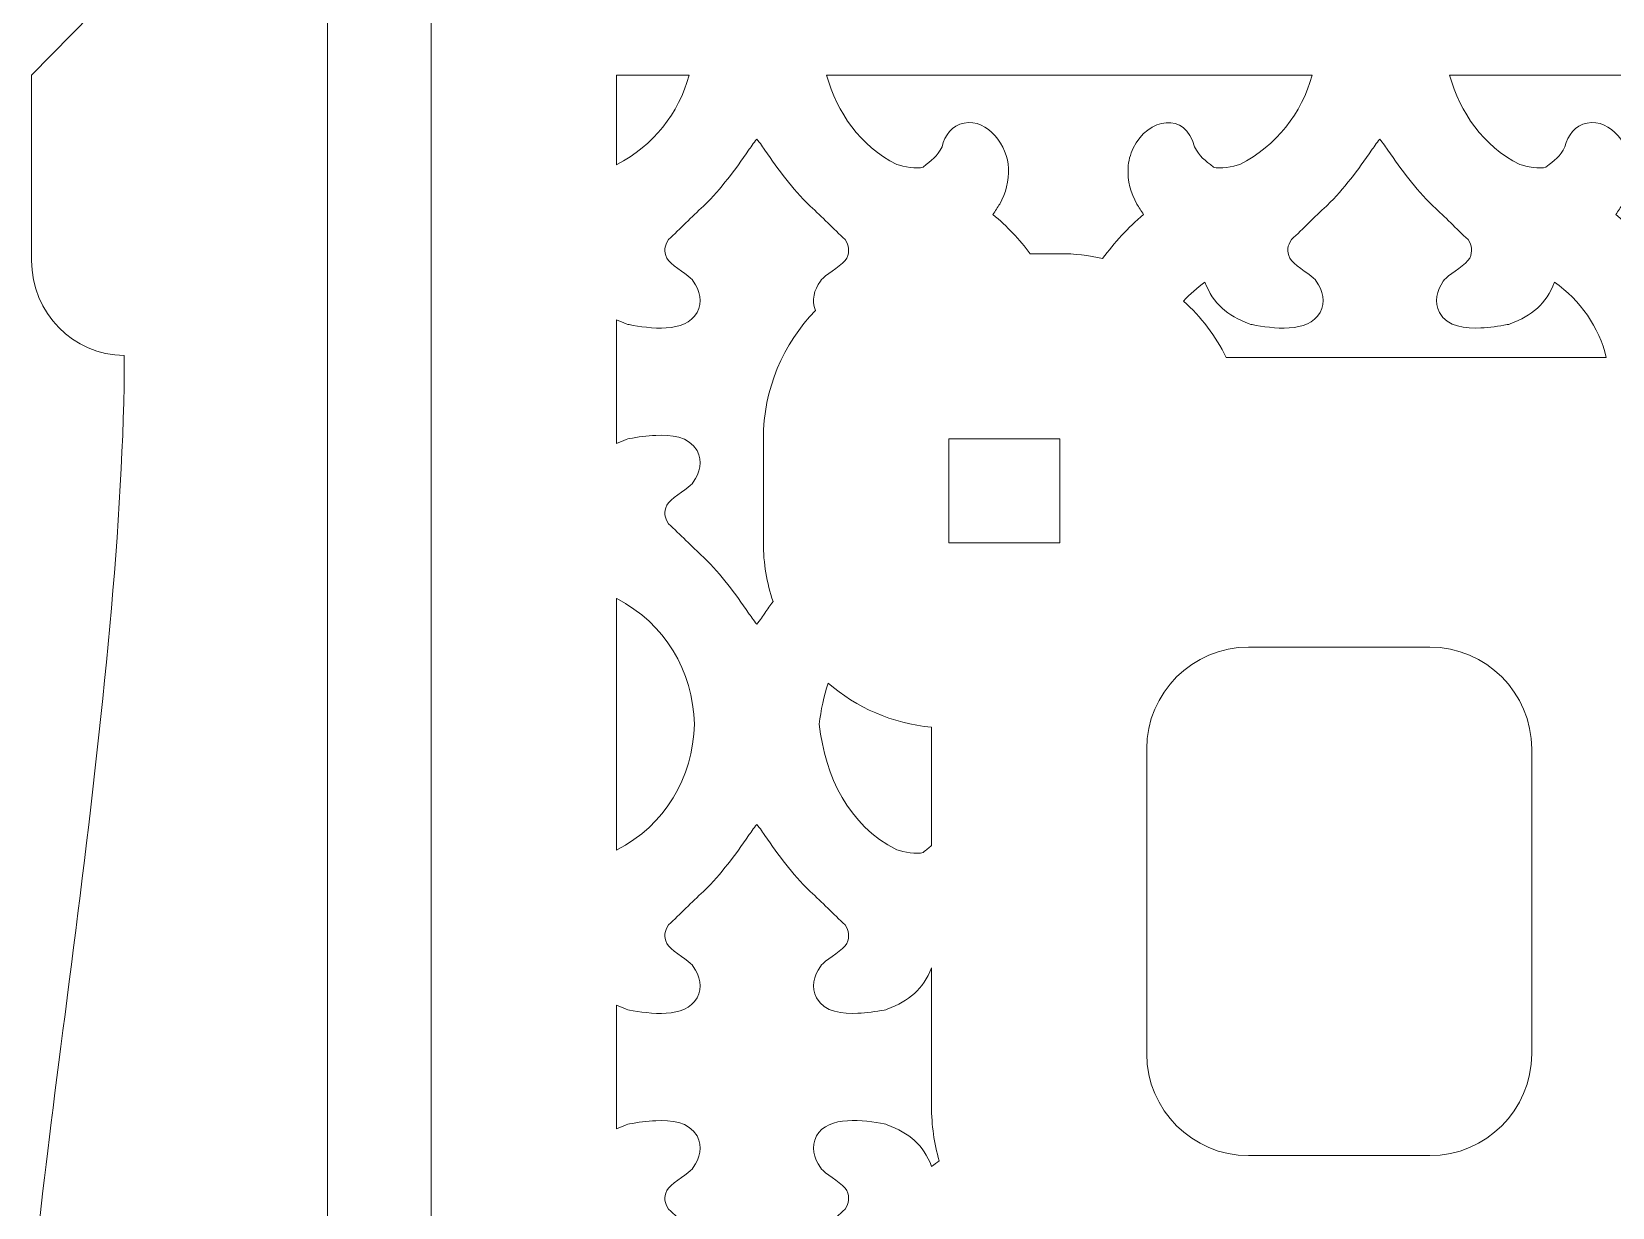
# Model space of a CAD drawing. Header units: centimetres. Extents: x -44 to 44, y -59 to 59.
# Drawn here: x -44.41 to -35.27, y -12.02 to -5.23 of the extents above; entities that cross this region are included whole.
import ezdxf

# ---------------------------------------------------------------- set-up
doc = ezdxf.new("R2010")
doc.units = ezdxf.units.CM
doc.header["$MEASUREMENT"] = 0
doc.layers.add('layer 1', color=7, linetype='Continuous')

msp = doc.modelspace()

# ---------------------------------------------------------------- linework, layer by layer
at = {"layer": 'layer 1', "color": 250, "lineweight": 9}
for points, knots in [([(-16.12309, -21.549), (-16.12309, -21.549), (-15.47685, -21.54941), (-15.47685, -21.54941), (-15.47685, -21.54941), (-15.47685, -21.54941), (-14.94831, -21.54941), (-14.94831, -21.54941), (-14.94831, -21.54941), (-14.94831, -21.54941), (-14.4126, -21.54941), (-14.4126, -21.54941), (-14.4126, -21.54941), (-14.4126, -21.54941), (-14.4126, -20.47798), (-14.4126, -20.47798), (-14.4126, -20.47798), (-14.4126, -20.17528), (-14.65245, -19.9299), (-14.94831, -19.9299), (-14.94831, -19.9299), (-14.94831, -18.03568), (-14.4126, -15.09626), (-14.4126, -14.30505), (-14.4126, -14.30505), (-14.4126, -14.30505), (-14.4126, -12.72236), (-14.4126, -12.72236), (-14.4126, -12.72236), (-14.4126, -11.93115), (-14.94831, -8.99173), (-14.94831, -7.09751), (-14.94831, -7.09751), (-14.65245, -7.09751), (-14.4126, -6.85213), (-14.4126, -6.54943), (-14.4126, -6.54943), (-14.4126, -6.54943), (-14.4126, -5.478), (-14.4126, -5.478), (-14.4126, -5.478), (-14.4126, -5.478), (-15.46206, -4.40655), (-15.46206, -4.40655), (-15.46206, -4.40655), (-15.46206, -4.40655), (-16.12309, -4.40655), (-16.12309, -4.40655), (-16.12309, -4.40655), (-16.12309, -4.40655), (-16.12309, -12.59229), (-16.12309, -12.59229), (-16.12309, -12.59229), (-16.12309, -12.59229), (-16.72309, -12.59229), (-16.72309, -12.59229), (-16.72309, -12.59229), (-16.72309, -12.59229), (-16.72309, -4.40655), (-16.72309, -4.40655), (-16.72309, -4.40655), (-16.72309, -4.40655), (-42.09452, -4.40655), (-42.09452, -4.40655), (-42.09452, -4.40655), (-42.09452, -4.40655), (-42.09452, -12.59229), (-42.09452, -12.59229), (-42.09452, -12.59229), (-42.09452, -12.59229), (-42.69452, -12.59229), (-42.69452, -12.59229), (-42.69452, -12.59229), (-42.69452, -12.59229), (-42.69452, -4.40655), (-42.69452, -4.40655), (-42.69452, -4.40655), (-42.69452, -4.40655), (-43.35555, -4.40655), (-43.35555, -4.40655), (-43.35555, -4.40655), (-43.35555, -4.40655), (-44.40501, -5.478), (-44.40501, -5.478), (-44.40501, -5.478), (-44.40501, -5.478), (-44.40501, -6.54943), (-44.40501, -6.54943), (-44.40501, -6.54943), (-44.40501, -6.85213), (-44.16516, -7.09751), (-43.8693, -7.09751), (-43.8693, -7.09751), (-43.8693, -8.99173), (-44.40501, -11.93115), (-44.40501, -12.72236), (-44.40501, -12.72236), (-44.40501, -12.72236), (-44.40501, -14.30505), (-44.40501, -14.30505), (-44.40501, -14.30505), (-44.40501, -15.09626), (-43.8693, -18.03568), (-43.8693, -19.9299), (-43.8693, -19.9299), (-44.16516, -19.9299), (-44.40501, -20.17528), (-44.40501, -20.47798), (-44.40501, -20.47798), (-44.40501, -20.47798), (-44.40501, -21.54941), (-44.40501, -21.54941), (-44.40501, -21.54941), (-44.40501, -21.54941), (-43.8693, -21.54941), (-43.8693, -21.54941), (-43.8693, -21.54941), (-43.8693, -21.54941), (-43.34076, -21.54941), (-43.34076, -21.54941), (-43.34076, -21.54941), (-43.34076, -21.54941), (-42.69452, -21.549), (-42.69452, -21.549), (-42.69452, -21.549), (-42.69452, -21.549), (-16.12309, -21.549), (-16.12309, -21.549)], [0, 0, 0, 0, 0.030303, 0.030303, 0.030303, 0.030303, 0.0606061, 0.0606061, 0.0606061, 0.0606061, 0.0909091, 0.0909091, 0.0909091, 0.0909091, 0.1212121, 0.1212121, 0.1212121, 0.1212121, 0.1515152, 0.1515152, 0.1515152, 0.1515152, 0.1818182, 0.1818182, 0.1818182, 0.1818182, 0.2121212, 0.2121212, 0.2121212, 0.2121212, 0.2424242, 0.2424242, 0.2424242, 0.2424242, 0.2727273, 0.2727273, 0.2727273, 0.2727273, 0.3030303, 0.3030303, 0.3030303, 0.3030303, 0.3333333, 0.3333333, 0.3333333, 0.3333333, 0.3636364, 0.3636364, 0.3636364, 0.3636364, 0.3939394, 0.3939394, 0.3939394, 0.3939394, 0.4242424, 0.4242424, 0.4242424, 0.4242424, 0.4545455, 0.4545455, 0.4545455, 0.4545455, 0.4848485, 0.4848485, 0.4848485, 0.4848485, 0.5151515, 0.5151515, 0.5151515, 0.5151515, 0.5454545, 0.5454545, 0.5454545, 0.5454545, 0.5757576, 0.5757576, 0.5757576, 0.5757576, 0.6060606, 0.6060606, 0.6060606, 0.6060606, 0.6363636, 0.6363636, 0.6363636, 0.6363636, 0.6666667, 0.6666667, 0.6666667, 0.6666667, 0.6969697, 0.6969697, 0.6969697, 0.6969697, 0.7272727, 0.7272727, 0.7272727, 0.7272727, 0.7575758, 0.7575758, 0.7575758, 0.7575758, 0.7878788, 0.7878788, 0.7878788, 0.7878788, 0.8181818, 0.8181818, 0.8181818, 0.8181818, 0.8484848, 0.8484848, 0.8484848, 0.8484848, 0.8787879, 0.8787879, 0.8787879, 0.8787879, 0.9090909, 0.9090909, 0.9090909, 0.9090909, 0.9393939, 0.9393939, 0.9393939, 0.9393939, 1, 1, 1, 1]), ([(-40.60403, -5.47798), (-40.60403, -5.47798), (-41.02309, -5.47798), (-41.02309, -5.47798), (-41.02309, -5.47798), (-41.02309, -5.47798), (-41.02309, -5.99488), (-41.02309, -5.99488), (-41.02309, -5.99488), (-41.02309, -5.99488), (-41.02155, -5.99447), (-41.02155, -5.99447), (-41.02155, -5.99447), (-40.80883, -5.88403), (-40.66427, -5.69831), (-40.60403, -5.47798)], [0, 0, 0, 0, 0.2, 0.2, 0.2, 0.2, 0.4, 0.4, 0.4, 0.4, 0.6, 0.6, 0.6, 0.6, 1, 1, 1, 1]), ([(-37.00273, -5.47798), (-37.00273, -5.47798), (-39.80961, -5.47798), (-39.80961, -5.47798), (-39.80961, -5.47798), (-39.74565, -5.69571), (-39.61907, -5.88251), (-39.40384, -5.99447), (-39.40384, -5.99447), (-39.36566, -6.00489), (-39.28699, -6.0225), (-39.25166, -6.00881), (-39.25166, -6.00881), (-39.20141, -5.96916), (-39.17093, -5.94894), (-39.14198, -5.89146), (-39.14198, -5.89146), (-39.12514, -5.82587), (-39.08486, -5.76831), (-39.01373, -5.75413), (-39.01373, -5.75413), (-38.8758, -5.72659), (-38.76096, -5.89003), (-38.75816, -6.01502), (-38.75816, -6.01502), (-38.75346, -6.0894), (-38.77303, -6.15754), (-38.80864, -6.22241), (-38.80864, -6.22241), (-38.81944, -6.24206), (-38.83425, -6.26269), (-38.8476, -6.28294), (-38.8476, -6.28294), (-38.76602, -6.35147), (-38.69419, -6.42733), (-38.63164, -6.50953), (-38.63164, -6.50953), (-38.63164, -6.50953), (-38.46045, -6.50953), (-38.46045, -6.50953), (-38.46045, -6.50953), (-38.37561, -6.50953), (-38.29303, -6.51949), (-38.21378, -6.53829), (-38.21378, -6.53829), (-38.14639, -6.44492), (-38.06749, -6.35936), (-37.97648, -6.2829), (-37.97648, -6.2829), (-37.98975, -6.26284), (-38.00462, -6.24212), (-38.01546, -6.22241), (-38.01546, -6.22241), (-38.05106, -6.15756), (-38.07062, -6.08944), (-38.06595, -6.01513), (-38.06595, -6.01513), (-38.06513, -5.97491), (-38.05393, -5.93496), (-38.03633, -5.89896), (-38.03633, -5.89896), (-37.95083, -5.72385), (-37.73363, -5.68461), (-37.68201, -5.89166), (-37.68201, -5.89166), (-37.65311, -5.94898), (-37.62263, -5.96923), (-37.57245, -6.00879), (-37.57245, -6.00879), (-37.53709, -6.0225), (-37.45845, -6.00489), (-37.42024, -5.99447), (-37.42024, -5.99447), (-37.20754, -5.88403), (-37.06296, -5.69831), (-37.00273, -5.47798)], [0, 0, 0, 0, 0.05, 0.05, 0.05, 0.05, 0.1, 0.1, 0.1, 0.1, 0.15, 0.15, 0.15, 0.15, 0.2, 0.2, 0.2, 0.2, 0.25, 0.25, 0.25, 0.25, 0.3, 0.3, 0.3, 0.3, 0.35, 0.35, 0.35, 0.35, 0.4, 0.4, 0.4, 0.4, 0.45, 0.45, 0.45, 0.45, 0.5, 0.5, 0.5, 0.5, 0.55, 0.55, 0.55, 0.55, 0.6, 0.6, 0.6, 0.6, 0.65, 0.65, 0.65, 0.65, 0.7, 0.7, 0.7, 0.7, 0.75, 0.75, 0.75, 0.75, 0.8, 0.8, 0.8, 0.8, 0.85, 0.85, 0.85, 0.85, 0.9, 0.9, 0.9, 0.9, 1, 1, 1, 1]), ([(-33.40142, -5.47798), (-33.40142, -5.47798), (-36.20831, -5.47798), (-36.20831, -5.47798), (-36.20831, -5.47798), (-36.14434, -5.69571), (-36.01778, -5.88251), (-35.80253, -5.99447), (-35.80253, -5.99447), (-35.76435, -6.00489), (-35.68571, -6.0225), (-35.65037, -6.00881), (-35.65037, -6.00881), (-35.6001, -5.96916), (-35.56963, -5.94894), (-35.54068, -5.89146), (-35.54068, -5.89146), (-35.52383, -5.82587), (-35.48355, -5.76831), (-35.41243, -5.75413), (-35.41243, -5.75413), (-35.27449, -5.72659), (-35.15968, -5.89003), (-35.15685, -6.01502), (-35.15685, -6.01502), (-35.15216, -6.08938), (-35.17172, -6.15754), (-35.20733, -6.22241), (-35.20733, -6.22241), (-35.21813, -6.24208), (-35.23294, -6.26271), (-35.24627, -6.28294), (-35.24627, -6.28294), (-35.04283, -6.45386), (-34.89996, -6.67026), (-34.81076, -6.9174), (-34.81076, -6.9174), (-34.72153, -6.67024), (-34.57864, -6.45381), (-34.37518, -6.2829), (-34.37518, -6.2829), (-34.38844, -6.26282), (-34.40329, -6.24212), (-34.41413, -6.22241), (-34.41413, -6.22241), (-34.44975, -6.15759), (-34.46931, -6.08946), (-34.46466, -6.01513), (-34.46466, -6.01513), (-34.46385, -5.97491), (-34.45264, -5.93496), (-34.43505, -5.89894), (-34.43505, -5.89894), (-34.34955, -5.72385), (-34.13235, -5.68461), (-34.08071, -5.89166), (-34.08071, -5.89166), (-34.0518, -5.94898), (-34.02135, -5.96921), (-33.97114, -6.00879), (-33.97114, -6.00879), (-33.93578, -6.0225), (-33.85714, -6.00489), (-33.81893, -5.99447), (-33.81893, -5.99447), (-33.60623, -5.88403), (-33.46166, -5.69831), (-33.40142, -5.47798)], [0, 0, 0, 0, 0.0555556, 0.0555556, 0.0555556, 0.0555556, 0.1111111, 0.1111111, 0.1111111, 0.1111111, 0.1666667, 0.1666667, 0.1666667, 0.1666667, 0.2222222, 0.2222222, 0.2222222, 0.2222222, 0.2777778, 0.2777778, 0.2777778, 0.2777778, 0.3333333, 0.3333333, 0.3333333, 0.3333333, 0.3888889, 0.3888889, 0.3888889, 0.3888889, 0.4444444, 0.4444444, 0.4444444, 0.4444444, 0.5, 0.5, 0.5, 0.5, 0.5555556, 0.5555556, 0.5555556, 0.5555556, 0.6111111, 0.6111111, 0.6111111, 0.6111111, 0.6666667, 0.6666667, 0.6666667, 0.6666667, 0.7222222, 0.7222222, 0.7222222, 0.7222222, 0.7777778, 0.7777778, 0.7777778, 0.7777778, 0.8333333, 0.8333333, 0.8333333, 0.8333333, 0.8888889, 0.8888889, 0.8888889, 0.8888889, 1, 1, 1, 1]), ([(-41.02309, -6.8913), (-41.02309, -6.8913), (-41.02309, -7.60776), (-41.02309, -7.60776), (-41.02309, -7.60776), (-41.00546, -7.59924), (-40.98677, -7.59135), (-40.96697, -7.58391), (-40.96697, -7.58391), (-40.96697, -7.58391), (-40.95851, -7.58072), (-40.95851, -7.58072), (-40.95851, -7.58072), (-40.95851, -7.58072), (-40.94961, -7.57903), (-40.94961, -7.57903), (-40.94961, -7.57903), (-40.89981, -7.56941), (-40.8471, -7.56264), (-40.79651, -7.56032), (-40.79651, -7.56032), (-40.71137, -7.55644), (-40.60433, -7.56452), (-40.55794, -7.64871), (-40.55794, -7.64871), (-40.52408, -7.71013), (-40.54243, -7.77626), (-40.58003, -7.83049), (-40.58003, -7.83049), (-40.58003, -7.83049), (-40.58698, -7.84052), (-40.58698, -7.84052), (-40.58698, -7.84052), (-40.58698, -7.84052), (-40.59602, -7.84873), (-40.59602, -7.84873), (-40.59602, -7.84873), (-40.6296, -7.87926), (-40.71289, -7.92692), (-40.73312, -7.96436), (-40.73312, -7.96436), (-40.74994, -8.00469), (-40.74711, -8.03608), (-40.7235, -8.07139), (-40.7235, -8.07139), (-40.65416, -8.13386), (-40.59131, -8.20209), (-40.52147, -8.26389), (-40.52147, -8.26389), (-40.52147, -8.26389), (-40.51907, -8.26601), (-40.51907, -8.26601), (-40.51907, -8.26601), (-40.51907, -8.26601), (-40.5168, -8.26828), (-40.5168, -8.26828), (-40.5168, -8.26828), (-40.41791, -8.36698), (-40.33871, -8.47337), (-40.25983, -8.58797), (-40.25983, -8.58797), (-40.25143, -8.60014), (-40.23026, -8.63124), (-40.21271, -8.65194), (-40.21271, -8.65194), (-40.19513, -8.63124), (-40.17396, -8.60014), (-40.16556, -8.58797), (-40.16556, -8.58797), (-40.15011, -8.56551), (-40.13464, -8.54342), (-40.11902, -8.52159), (-40.11902, -8.52159), (-40.15513, -8.41451), (-40.17473, -8.29991), (-40.17473, -8.18096), (-40.17473, -8.18096), (-40.17473, -8.18096), (-40.17473, -7.58096), (-40.17473, -7.58096), (-40.17473, -7.58096), (-40.17473, -7.29276), (-40.0599, -7.03054), (-39.87368, -6.83764), (-39.87368, -6.83764), (-39.89867, -6.77989), (-39.88035, -6.71908), (-39.84536, -6.66857), (-39.84536, -6.66857), (-39.84536, -6.66857), (-39.83839, -6.65854), (-39.83839, -6.65854), (-39.83839, -6.65854), (-39.83839, -6.65854), (-39.82935, -6.65031), (-39.82935, -6.65031), (-39.82935, -6.65031), (-39.79575, -6.61978), (-39.71252, -6.57216), (-39.69231, -6.53473), (-39.69231, -6.53473), (-39.67547, -6.49438), (-39.67826, -6.46299), (-39.70189, -6.42769), (-39.70189, -6.42769), (-39.77123, -6.36521), (-39.83411, -6.29698), (-39.90392, -6.23518), (-39.90392, -6.23518), (-39.90392, -6.23518), (-39.90632, -6.23306), (-39.90632, -6.23306), (-39.90632, -6.23306), (-39.90632, -6.23306), (-39.90859, -6.23081), (-39.90859, -6.23081), (-39.90859, -6.23081), (-40.00751, -6.13209), (-40.08666, -6.02571), (-40.16556, -5.91109), (-40.16556, -5.91109), (-40.17396, -5.89892), (-40.19513, -5.86783), (-40.21271, -5.84713), (-40.21271, -5.84713), (-40.23026, -5.86783), (-40.25143, -5.89892), (-40.25983, -5.91109), (-40.25983, -5.91109), (-40.33871, -6.02569), (-40.41791, -6.13209), (-40.5168, -6.23079), (-40.5168, -6.23079), (-40.5168, -6.23079), (-40.51907, -6.23306), (-40.51907, -6.23306), (-40.51907, -6.23306), (-40.51907, -6.23306), (-40.52147, -6.23518), (-40.52147, -6.23518), (-40.52147, -6.23518), (-40.59131, -6.29698), (-40.65416, -6.36521), (-40.7235, -6.42767), (-40.7235, -6.42767), (-40.74711, -6.46299), (-40.74994, -6.49438), (-40.7331, -6.53473), (-40.7331, -6.53473), (-40.71289, -6.57216), (-40.62962, -6.61978), (-40.59602, -6.65031), (-40.59602, -6.65031), (-40.59602, -6.65031), (-40.58698, -6.65852), (-40.58698, -6.65852), (-40.58698, -6.65852), (-40.58698, -6.65852), (-40.58001, -6.66857), (-40.58001, -6.66857), (-40.58001, -6.66857), (-40.54243, -6.72281), (-40.52408, -6.78896), (-40.55794, -6.85037), (-40.55794, -6.85037), (-40.62476, -6.97155), (-40.83576, -6.94202), (-40.94961, -6.92004), (-40.94961, -6.92004), (-40.94961, -6.92004), (-40.95851, -6.91834), (-40.95851, -6.91834), (-40.95851, -6.91834), (-40.95851, -6.91834), (-40.96697, -6.91515), (-40.96697, -6.91515), (-40.96697, -6.91515), (-40.98677, -6.90771), (-41.00546, -6.89983), (-41.02309, -6.8913)], [0, 0, 0, 0, 0.0217391, 0.0217391, 0.0217391, 0.0217391, 0.0434783, 0.0434783, 0.0434783, 0.0434783, 0.0652174, 0.0652174, 0.0652174, 0.0652174, 0.0869565, 0.0869565, 0.0869565, 0.0869565, 0.1086957, 0.1086957, 0.1086957, 0.1086957, 0.1304348, 0.1304348, 0.1304348, 0.1304348, 0.1521739, 0.1521739, 0.1521739, 0.1521739, 0.173913, 0.173913, 0.173913, 0.173913, 0.1956522, 0.1956522, 0.1956522, 0.1956522, 0.2173913, 0.2173913, 0.2173913, 0.2173913, 0.2391304, 0.2391304, 0.2391304, 0.2391304, 0.2608696, 0.2608696, 0.2608696, 0.2608696, 0.2826087, 0.2826087, 0.2826087, 0.2826087, 0.3043478, 0.3043478, 0.3043478, 0.3043478, 0.326087, 0.326087, 0.326087, 0.326087, 0.3478261, 0.3478261, 0.3478261, 0.3478261, 0.3695652, 0.3695652, 0.3695652, 0.3695652, 0.3913043, 0.3913043, 0.3913043, 0.3913043, 0.4130435, 0.4130435, 0.4130435, 0.4130435, 0.4347826, 0.4347826, 0.4347826, 0.4347826, 0.4565217, 0.4565217, 0.4565217, 0.4565217, 0.4782609, 0.4782609, 0.4782609, 0.4782609, 0.5, 0.5, 0.5, 0.5, 0.5217391, 0.5217391, 0.5217391, 0.5217391, 0.5434783, 0.5434783, 0.5434783, 0.5434783, 0.5652174, 0.5652174, 0.5652174, 0.5652174, 0.5869565, 0.5869565, 0.5869565, 0.5869565, 0.6086957, 0.6086957, 0.6086957, 0.6086957, 0.6304348, 0.6304348, 0.6304348, 0.6304348, 0.6521739, 0.6521739, 0.6521739, 0.6521739, 0.673913, 0.673913, 0.673913, 0.673913, 0.6956522, 0.6956522, 0.6956522, 0.6956522, 0.7173913, 0.7173913, 0.7173913, 0.7173913, 0.7391304, 0.7391304, 0.7391304, 0.7391304, 0.7608696, 0.7608696, 0.7608696, 0.7608696, 0.7826087, 0.7826087, 0.7826087, 0.7826087, 0.8043478, 0.8043478, 0.8043478, 0.8043478, 0.826087, 0.826087, 0.826087, 0.826087, 0.8478261, 0.8478261, 0.8478261, 0.8478261, 0.8695652, 0.8695652, 0.8695652, 0.8695652, 0.8913043, 0.8913043, 0.8913043, 0.8913043, 0.9130435, 0.9130435, 0.9130435, 0.9130435, 0.9347826, 0.9347826, 0.9347826, 0.9347826, 0.9565217, 0.9565217, 0.9565217, 0.9565217, 1, 1, 1, 1]), ([(-37.74615, -6.78354), (-37.64415, -6.87495), (-37.55972, -6.98563), (-37.49856, -7.10976), (-37.49856, -7.10976), (-36.8292, -7.11075), (-36.15983, -7.10953), (-35.49049, -7.10953), (-35.49049, -7.10953), (-35.49049, -7.10953), (-35.30201, -7.10955), (-35.30201, -7.10955), (-35.30201, -7.10955), (-35.34244, -6.93384), (-35.45288, -6.77966), (-35.60059, -6.67393), (-35.60059, -6.67393), (-35.64943, -6.80098), (-35.73066, -6.86771), (-35.85713, -6.91515), (-35.85713, -6.91515), (-35.85713, -6.91515), (-35.8656, -6.91834), (-35.8656, -6.91834), (-35.8656, -6.91834), (-35.8656, -6.91834), (-35.87449, -6.92004), (-35.87449, -6.92004), (-35.87449, -6.92004), (-35.92429, -6.92966), (-35.97701, -6.93643), (-36.0276, -6.93874), (-36.0276, -6.93874), (-36.11273, -6.94262), (-36.21975, -6.93456), (-36.26616, -6.85037), (-36.26616, -6.85037), (-36.30002, -6.78896), (-36.28168, -6.72281), (-36.24409, -6.66857), (-36.24409, -6.66857), (-36.24409, -6.66857), (-36.23713, -6.65852), (-36.23713, -6.65852), (-36.23713, -6.65852), (-36.23713, -6.65852), (-36.22808, -6.65031), (-36.22808, -6.65031), (-36.22808, -6.65031), (-36.19448, -6.61978), (-36.11121, -6.57216), (-36.09101, -6.53473), (-36.09101, -6.53473), (-36.07416, -6.49438), (-36.07697, -6.46299), (-36.10061, -6.42767), (-36.10061, -6.42767), (-36.16993, -6.36521), (-36.23282, -6.29698), (-36.30266, -6.23518), (-36.30266, -6.23518), (-36.30266, -6.23518), (-36.30506, -6.23306), (-36.30506, -6.23306), (-36.30506, -6.23306), (-36.30506, -6.23306), (-36.30733, -6.23079), (-36.30733, -6.23079), (-36.30733, -6.23079), (-36.40624, -6.13209), (-36.4854, -6.02569), (-36.56428, -5.91109), (-36.56428, -5.91109), (-36.57268, -5.89892), (-36.59385, -5.86783), (-36.6114, -5.84713), (-36.6114, -5.84713), (-36.62897, -5.86783), (-36.65014, -5.89892), (-36.65854, -5.91109), (-36.65854, -5.91109), (-36.73742, -6.02569), (-36.81658, -6.13209), (-36.91549, -6.23079), (-36.91549, -6.23079), (-36.91549, -6.23079), (-36.91776, -6.23306), (-36.91776, -6.23306), (-36.91776, -6.23306), (-36.91776, -6.23306), (-36.92016, -6.23518), (-36.92016, -6.23518), (-36.92016, -6.23518), (-36.99, -6.29698), (-37.05287, -6.36523), (-37.12219, -6.42769), (-37.12219, -6.42769), (-37.14585, -6.46301), (-37.14863, -6.49438), (-37.13179, -6.53473), (-37.13179, -6.53473), (-37.11158, -6.57216), (-37.02831, -6.61978), (-36.99473, -6.65031), (-36.99473, -6.65031), (-36.99473, -6.65031), (-36.98569, -6.65854), (-36.98569, -6.65854), (-36.98569, -6.65854), (-36.98569, -6.65854), (-36.97873, -6.66857), (-36.97873, -6.66857), (-36.97873, -6.66857), (-36.94114, -6.72281), (-36.9228, -6.78896), (-36.95666, -6.85037), (-36.95666, -6.85037), (-37.02347, -6.97155), (-37.23448, -6.942), (-37.34833, -6.92006), (-37.34833, -6.92006), (-37.34833, -6.92006), (-37.3572, -6.91834), (-37.3572, -6.91834), (-37.3572, -6.91834), (-37.3572, -6.91834), (-37.36568, -6.91515), (-37.36568, -6.91515), (-37.36568, -6.91515), (-37.49213, -6.86769), (-37.57337, -6.80098), (-37.62221, -6.67395), (-37.62221, -6.67395), (-37.66731, -6.70622), (-37.70893, -6.74304), (-37.74615, -6.78354)], [0, 0, 0, 0, 0.0285714, 0.0285714, 0.0285714, 0.0285714, 0.0571429, 0.0571429, 0.0571429, 0.0571429, 0.0857143, 0.0857143, 0.0857143, 0.0857143, 0.1142857, 0.1142857, 0.1142857, 0.1142857, 0.1428571, 0.1428571, 0.1428571, 0.1428571, 0.1714286, 0.1714286, 0.1714286, 0.1714286, 0.2, 0.2, 0.2, 0.2, 0.2285714, 0.2285714, 0.2285714, 0.2285714, 0.2571429, 0.2571429, 0.2571429, 0.2571429, 0.2857143, 0.2857143, 0.2857143, 0.2857143, 0.3142857, 0.3142857, 0.3142857, 0.3142857, 0.3428571, 0.3428571, 0.3428571, 0.3428571, 0.3714286, 0.3714286, 0.3714286, 0.3714286, 0.4, 0.4, 0.4, 0.4, 0.4285714, 0.4285714, 0.4285714, 0.4285714, 0.4571429, 0.4571429, 0.4571429, 0.4571429, 0.4857143, 0.4857143, 0.4857143, 0.4857143, 0.5142857, 0.5142857, 0.5142857, 0.5142857, 0.5428571, 0.5428571, 0.5428571, 0.5428571, 0.5714286, 0.5714286, 0.5714286, 0.5714286, 0.6, 0.6, 0.6, 0.6, 0.6285714, 0.6285714, 0.6285714, 0.6285714, 0.6571429, 0.6571429, 0.6571429, 0.6571429, 0.6857143, 0.6857143, 0.6857143, 0.6857143, 0.7142857, 0.7142857, 0.7142857, 0.7142857, 0.7428571, 0.7428571, 0.7428571, 0.7428571, 0.7714286, 0.7714286, 0.7714286, 0.7714286, 0.8, 0.8, 0.8, 0.8, 0.8285714, 0.8285714, 0.8285714, 0.8285714, 0.8571429, 0.8571429, 0.8571429, 0.8571429, 0.8857143, 0.8857143, 0.8857143, 0.8857143, 0.9142857, 0.9142857, 0.9142857, 0.9142857, 0.9428571, 0.9428571, 0.9428571, 0.9428571, 1, 1, 1, 1]), ([(-39.10331, -7.58096), (-39.10331, -7.58096), (-38.46045, -7.58096), (-38.46045, -7.58096), (-38.46045, -7.58096), (-38.46045, -7.58096), (-38.46045, -8.18096), (-38.46045, -8.18096), (-38.46045, -8.18096), (-38.46045, -8.18096), (-39.10331, -8.18096), (-39.10331, -8.18096), (-39.10331, -8.18096), (-39.10331, -8.18096), (-39.10331, -7.58096), (-39.10331, -7.58096)], [0, 0, 0, 0, 0.2, 0.2, 0.2, 0.2, 0.4, 0.4, 0.4, 0.4, 0.6, 0.6, 0.6, 0.6, 1, 1, 1, 1]), ([(-41.02309, -8.50416), (-41.02309, -8.50416), (-41.02309, -9.95814), (-41.02309, -9.95814), (-41.02309, -9.95814), (-41.02309, -9.95814), (-41.02155, -9.95773), (-41.02155, -9.95773), (-41.02155, -9.95773), (-40.74396, -9.8136), (-40.58241, -9.54129), (-40.5729, -9.23115), (-40.5729, -9.23115), (-40.58241, -8.92101), (-40.74396, -8.6487), (-41.02155, -8.50457), (-41.02155, -8.50457), (-41.02155, -8.50457), (-41.02309, -8.50416), (-41.02309, -8.50416)], [0, 0, 0, 0, 0.1666667, 0.1666667, 0.1666667, 0.1666667, 0.3333333, 0.3333333, 0.3333333, 0.3333333, 0.5, 0.5, 0.5, 0.5, 0.6666667, 0.6666667, 0.6666667, 0.6666667, 1, 1, 1, 1]), ([(-37.37038, -11.72541), (-36.96469, -11.72541), (-36.32126, -11.72541), (-36.32126, -11.72541), (-36.32126, -11.72541), (-36.32126, -11.72541), (-36.32126, -11.72541), (-36.32126, -11.72541), (-36.32126, -11.72541), (-35.99777, -11.72541), (-35.73308, -11.46073), (-35.73308, -11.13726), (-35.73308, -11.13726), (-35.73308, -11.13726), (-35.73308, -11.13726), (-35.73308, -11.13726), (-35.73308, -11.13726), (-35.73308, -11.13726), (-35.73308, -9.37281), (-35.73308, -9.37281), (-35.73308, -9.37281), (-35.73308, -9.37281), (-35.73308, -9.37281), (-35.73308, -9.37281), (-35.73308, -9.37281), (-35.73308, -9.04935), (-35.99777, -8.78469), (-36.32126, -8.78469), (-36.32126, -8.78469), (-36.32126, -8.78469), (-36.96469, -8.78469), (-37.3704, -8.78469), (-37.3704, -8.78469), (-37.3704, -8.78469), (-37.3704, -8.78469), (-37.3704, -8.78469), (-37.3704, -8.78469), (-37.69386, -8.78469), (-37.95853, -9.04935), (-37.95853, -9.37281), (-37.95853, -9.37281), (-37.95853, -9.37281), (-37.95853, -9.37281), (-37.95853, -9.37281), (-37.95853, -9.37281), (-37.95853, -9.37281), (-37.95853, -11.13726), (-37.95853, -11.13726), (-37.95853, -11.13726), (-37.95853, -11.13726), (-37.95853, -11.13726), (-37.95853, -11.13726), (-37.95853, -11.13726), (-37.95853, -11.46073), (-37.69386, -11.72541), (-37.37038, -11.72541)], [0, 0, 0, 0, 0.0666667, 0.0666667, 0.0666667, 0.0666667, 0.1333333, 0.1333333, 0.1333333, 0.1333333, 0.2, 0.2, 0.2, 0.2, 0.2666667, 0.2666667, 0.2666667, 0.2666667, 0.3333333, 0.3333333, 0.3333333, 0.3333333, 0.4, 0.4, 0.4, 0.4, 0.4666667, 0.4666667, 0.4666667, 0.4666667, 0.5333333, 0.5333333, 0.5333333, 0.5333333, 0.6, 0.6, 0.6, 0.6, 0.6666667, 0.6666667, 0.6666667, 0.6666667, 0.7333333, 0.7333333, 0.7333333, 0.7333333, 0.8, 0.8, 0.8, 0.8, 0.8666667, 0.8666667, 0.8666667, 0.8666667, 1, 1, 1, 1]), ([(-39.20254, -9.93268), (-39.20254, -9.93268), (-39.20254, -9.24782), (-39.20254, -9.24782), (-39.20254, -9.24782), (-39.42981, -9.22678), (-39.63688, -9.13421), (-39.80096, -8.99297), (-39.80096, -8.99297), (-39.82549, -9.06891), (-39.84208, -9.14895), (-39.85183, -9.23115), (-39.85183, -9.23115), (-39.81563, -9.53597), (-39.68578, -9.81107), (-39.40384, -9.95773), (-39.40384, -9.95773), (-39.36568, -9.96814), (-39.28695, -9.98576), (-39.2517, -9.97206), (-39.2517, -9.97206), (-39.23284, -9.95721), (-39.21679, -9.94506), (-39.20254, -9.93268)], [0, 0, 0, 0, 0.1428571, 0.1428571, 0.1428571, 0.1428571, 0.2857143, 0.2857143, 0.2857143, 0.2857143, 0.4285714, 0.4285714, 0.4285714, 0.4285714, 0.5714286, 0.5714286, 0.5714286, 0.5714286, 0.7142857, 0.7142857, 0.7142857, 0.7142857, 1, 1, 1, 1]), ([(-41.02309, -10.85456), (-41.02309, -10.85456), (-41.02309, -11.571), (-41.02309, -11.571), (-41.02309, -11.571), (-41.00546, -11.56247), (-40.98677, -11.55459), (-40.96697, -11.54715), (-40.96697, -11.54715), (-40.96697, -11.54715), (-40.95846, -11.54396), (-40.95846, -11.54396), (-40.95846, -11.54396), (-40.95846, -11.54396), (-40.94957, -11.54224), (-40.94957, -11.54224), (-40.94957, -11.54224), (-40.89975, -11.53266), (-40.8471, -11.52587), (-40.79651, -11.52358), (-40.79651, -11.52358), (-40.71135, -11.5197), (-40.60433, -11.52778), (-40.55794, -11.61197), (-40.55794, -11.61197), (-40.52408, -11.67339), (-40.54243, -11.73951), (-40.58003, -11.79375), (-40.58003, -11.79375), (-40.58003, -11.79375), (-40.587, -11.80378), (-40.587, -11.80378), (-40.587, -11.80378), (-40.587, -11.80378), (-40.59602, -11.81199), (-40.59602, -11.81199), (-40.59602, -11.81199), (-40.62962, -11.84252), (-40.71289, -11.89016), (-40.73312, -11.92759), (-40.73312, -11.92759), (-40.74994, -11.96792), (-40.74711, -11.99934), (-40.7235, -12.03465), (-40.7235, -12.03465), (-40.65416, -12.09711), (-40.59128, -12.16534), (-40.52147, -12.22714), (-40.52147, -12.22714), (-40.52147, -12.22714), (-40.51907, -12.22926), (-40.51907, -12.22926), (-40.51907, -12.22926), (-40.51907, -12.22926), (-40.5168, -12.23154), (-40.5168, -12.23154), (-40.5168, -12.23154), (-40.41791, -12.33024), (-40.33871, -12.43661), (-40.25983, -12.55121), (-40.25983, -12.55121), (-40.25143, -12.56338), (-40.23028, -12.59445), (-40.21271, -12.61517), (-40.21271, -12.61517), (-40.19513, -12.59445), (-40.17396, -12.56338), (-40.16556, -12.55119), (-40.16556, -12.55119), (-40.08666, -12.43661), (-40.00751, -12.33021), (-39.90859, -12.23151), (-39.90859, -12.23151), (-39.90859, -12.23151), (-39.90632, -12.22926), (-39.90632, -12.22926), (-39.90632, -12.22926), (-39.90632, -12.22926), (-39.90394, -12.22714), (-39.90394, -12.22714), (-39.90394, -12.22714), (-39.83411, -12.16534), (-39.77123, -12.09711), (-39.70189, -12.03463), (-39.70189, -12.03463), (-39.67826, -11.99934), (-39.67547, -11.96792), (-39.69229, -11.92759), (-39.69229, -11.92759), (-39.71252, -11.89014), (-39.79577, -11.84252), (-39.82935, -11.81199), (-39.82935, -11.81199), (-39.82935, -11.81199), (-39.83839, -11.80378), (-39.83839, -11.80378), (-39.83839, -11.80378), (-39.83839, -11.80378), (-39.84533, -11.79375), (-39.84533, -11.79375), (-39.84533, -11.79375), (-39.88294, -11.73951), (-39.90128, -11.67339), (-39.86743, -11.61195), (-39.86743, -11.61195), (-39.80063, -11.49075), (-39.58967, -11.52036), (-39.47584, -11.54224), (-39.47584, -11.54224), (-39.47584, -11.54224), (-39.46693, -11.54396), (-39.46693, -11.54396), (-39.46693, -11.54396), (-39.46693, -11.54396), (-39.45842, -11.54715), (-39.45842, -11.54715), (-39.45842, -11.54715), (-39.33195, -11.59461), (-39.25073, -11.66134), (-39.2019, -11.78839), (-39.2019, -11.78839), (-39.18688, -11.77766), (-39.17226, -11.76641), (-39.15806, -11.75469), (-39.15806, -11.75469), (-39.18763, -11.65551), (-39.20254, -11.55032), (-39.20254, -11.43951), (-39.20254, -11.43951), (-39.20254, -11.43951), (-39.20254, -10.63884), (-39.20254, -10.63884), (-39.20254, -10.63884), (-39.25142, -10.76479), (-39.33251, -10.83116), (-39.4584, -10.87843), (-39.4584, -10.87843), (-39.4584, -10.87843), (-39.46695, -10.88162), (-39.46695, -10.88162), (-39.46695, -10.88162), (-39.46695, -10.88162), (-39.47591, -10.88336), (-39.47591, -10.88336), (-39.47591, -10.88336), (-39.52573, -10.89289), (-39.57827, -10.89969), (-39.62888, -10.90198), (-39.62888, -10.90198), (-39.71402, -10.90586), (-39.82101, -10.8978), (-39.86743, -10.81361), (-39.86743, -10.81361), (-39.90128, -10.75219), (-39.88294, -10.68604), (-39.84536, -10.63181), (-39.84536, -10.63181), (-39.84536, -10.63181), (-39.83837, -10.62176), (-39.83837, -10.62176), (-39.83837, -10.62176), (-39.83837, -10.62176), (-39.82933, -10.61353), (-39.82933, -10.61353), (-39.82933, -10.61353), (-39.79573, -10.58301), (-39.71254, -10.53542), (-39.69229, -10.49799), (-39.69229, -10.49799), (-39.67547, -10.45764), (-39.67826, -10.42624), (-39.70189, -10.39093), (-39.70189, -10.39093), (-39.77123, -10.32846), (-39.83411, -10.26021), (-39.90392, -10.19841), (-39.90392, -10.19841), (-39.90392, -10.19841), (-39.90632, -10.19629), (-39.90632, -10.19629), (-39.90632, -10.19629), (-39.90632, -10.19629), (-39.90857, -10.19404), (-39.90857, -10.19404), (-39.90857, -10.19404), (-40.00751, -10.09534), (-40.08664, -9.98897), (-40.16556, -9.87437), (-40.16556, -9.87437), (-40.17396, -9.86218), (-40.19513, -9.83111), (-40.21271, -9.81039), (-40.21271, -9.81039), (-40.23028, -9.83111), (-40.25143, -9.86218), (-40.25983, -9.87435), (-40.25983, -9.87435), (-40.33873, -9.98895), (-40.41788, -10.09534), (-40.5168, -10.19404), (-40.5168, -10.19404), (-40.5168, -10.19404), (-40.51907, -10.19629), (-40.51907, -10.19629), (-40.51907, -10.19629), (-40.51907, -10.19629), (-40.52147, -10.19841), (-40.52147, -10.19841), (-40.52147, -10.19841), (-40.59131, -10.26021), (-40.65416, -10.32846), (-40.7235, -10.39091), (-40.7235, -10.39091), (-40.74711, -10.42624), (-40.74994, -10.45764), (-40.73312, -10.49799), (-40.73312, -10.49799), (-40.71287, -10.53542), (-40.62964, -10.58301), (-40.59606, -10.61351), (-40.59606, -10.61351), (-40.59606, -10.61351), (-40.587, -10.62174), (-40.587, -10.62174), (-40.587, -10.62174), (-40.587, -10.62174), (-40.58001, -10.63181), (-40.58001, -10.63181), (-40.58001, -10.63181), (-40.54243, -10.68604), (-40.52408, -10.75217), (-40.55794, -10.81361), (-40.55794, -10.81361), (-40.62478, -10.93483), (-40.83566, -10.90519), (-40.94951, -10.88334), (-40.94951, -10.88334), (-40.94951, -10.88334), (-40.95844, -10.88162), (-40.95844, -10.88162), (-40.95844, -10.88162), (-40.95844, -10.88162), (-40.96697, -10.87843), (-40.96697, -10.87843), (-40.96697, -10.87843), (-40.98677, -10.87099), (-41.00546, -10.86309), (-41.02309, -10.85456)], [0, 0, 0, 0, 0.015873, 0.015873, 0.015873, 0.015873, 0.031746, 0.031746, 0.031746, 0.031746, 0.047619, 0.047619, 0.047619, 0.047619, 0.0634921, 0.0634921, 0.0634921, 0.0634921, 0.0793651, 0.0793651, 0.0793651, 0.0793651, 0.0952381, 0.0952381, 0.0952381, 0.0952381, 0.1111111, 0.1111111, 0.1111111, 0.1111111, 0.1269841, 0.1269841, 0.1269841, 0.1269841, 0.1428571, 0.1428571, 0.1428571, 0.1428571, 0.1587302, 0.1587302, 0.1587302, 0.1587302, 0.1746032, 0.1746032, 0.1746032, 0.1746032, 0.1904762, 0.1904762, 0.1904762, 0.1904762, 0.2063492, 0.2063492, 0.2063492, 0.2063492, 0.2222222, 0.2222222, 0.2222222, 0.2222222, 0.2380952, 0.2380952, 0.2380952, 0.2380952, 0.2539683, 0.2539683, 0.2539683, 0.2539683, 0.2698413, 0.2698413, 0.2698413, 0.2698413, 0.2857143, 0.2857143, 0.2857143, 0.2857143, 0.3015873, 0.3015873, 0.3015873, 0.3015873, 0.3174603, 0.3174603, 0.3174603, 0.3174603, 0.3333333, 0.3333333, 0.3333333, 0.3333333, 0.3492063, 0.3492063, 0.3492063, 0.3492063, 0.3650794, 0.3650794, 0.3650794, 0.3650794, 0.3809524, 0.3809524, 0.3809524, 0.3809524, 0.3968254, 0.3968254, 0.3968254, 0.3968254, 0.4126984, 0.4126984, 0.4126984, 0.4126984, 0.4285714, 0.4285714, 0.4285714, 0.4285714, 0.4444444, 0.4444444, 0.4444444, 0.4444444, 0.4603175, 0.4603175, 0.4603175, 0.4603175, 0.4761905, 0.4761905, 0.4761905, 0.4761905, 0.4920635, 0.4920635, 0.4920635, 0.4920635, 0.5079365, 0.5079365, 0.5079365, 0.5079365, 0.5238095, 0.5238095, 0.5238095, 0.5238095, 0.5396825, 0.5396825, 0.5396825, 0.5396825, 0.5555556, 0.5555556, 0.5555556, 0.5555556, 0.5714286, 0.5714286, 0.5714286, 0.5714286, 0.5873016, 0.5873016, 0.5873016, 0.5873016, 0.6031746, 0.6031746, 0.6031746, 0.6031746, 0.6190476, 0.6190476, 0.6190476, 0.6190476, 0.6349206, 0.6349206, 0.6349206, 0.6349206, 0.6507937, 0.6507937, 0.6507937, 0.6507937, 0.6666667, 0.6666667, 0.6666667, 0.6666667, 0.6825397, 0.6825397, 0.6825397, 0.6825397, 0.6984127, 0.6984127, 0.6984127, 0.6984127, 0.7142857, 0.7142857, 0.7142857, 0.7142857, 0.7301587, 0.7301587, 0.7301587, 0.7301587, 0.7460317, 0.7460317, 0.7460317, 0.7460317, 0.7619048, 0.7619048, 0.7619048, 0.7619048, 0.7777778, 0.7777778, 0.7777778, 0.7777778, 0.7936508, 0.7936508, 0.7936508, 0.7936508, 0.8095238, 0.8095238, 0.8095238, 0.8095238, 0.8253968, 0.8253968, 0.8253968, 0.8253968, 0.8412698, 0.8412698, 0.8412698, 0.8412698, 0.8571429, 0.8571429, 0.8571429, 0.8571429, 0.8730159, 0.8730159, 0.8730159, 0.8730159, 0.8888889, 0.8888889, 0.8888889, 0.8888889, 0.9047619, 0.9047619, 0.9047619, 0.9047619, 0.9206349, 0.9206349, 0.9206349, 0.9206349, 0.9365079, 0.9365079, 0.9365079, 0.9365079, 0.952381, 0.952381, 0.952381, 0.952381, 0.968254, 0.968254, 0.968254, 0.968254, 1, 1, 1, 1])]:
    msp.add_open_spline(points, degree=3, knots=knots, dxfattribs=at)

doc.saveas('drawing.dxf')
